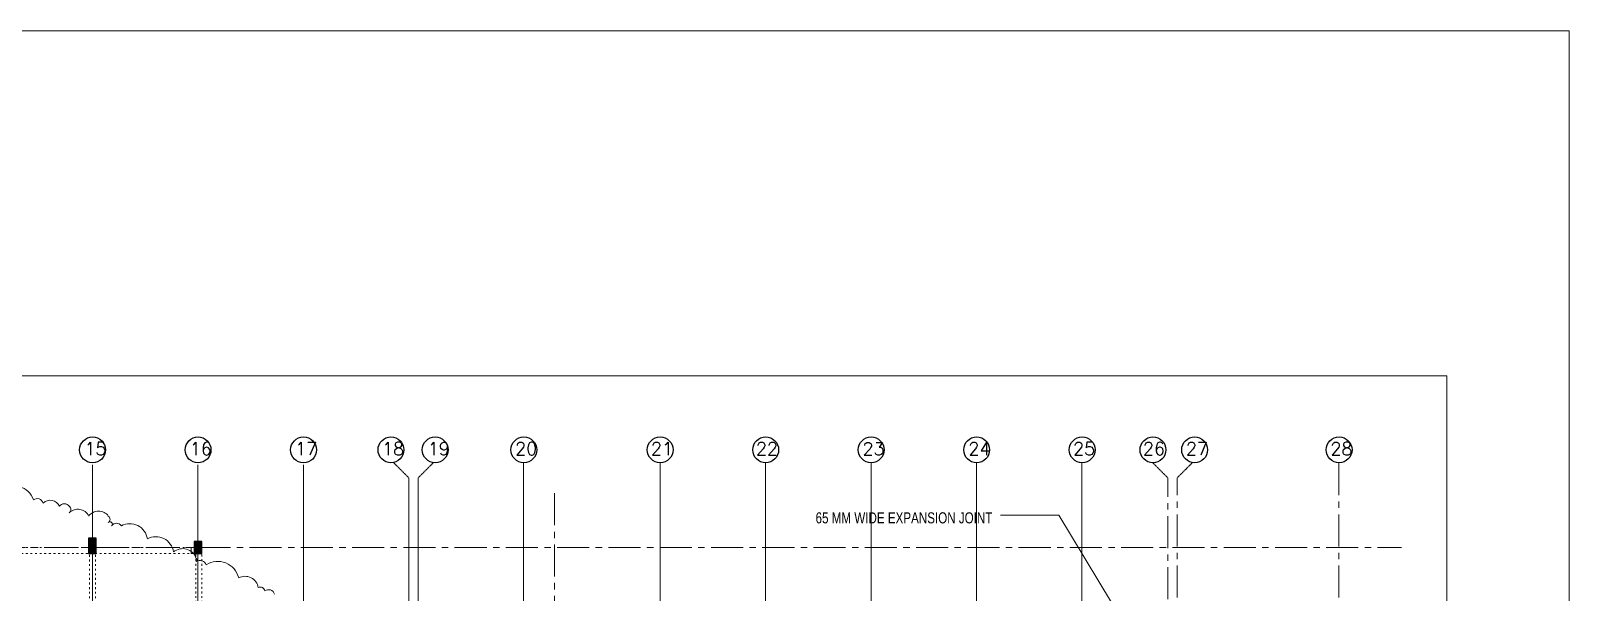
# Model space of a CAD drawing. Header units: inches. Extents: x 719368 to 6315912, y -2624014 to 446967.
# Drawn here: x 5497823 to 5557836, y -2091012 to -2069088 of the extents above; entities that cross this region are included whole.
import ezdxf

# ---------------------------------------------------------------- set-up
doc = ezdxf.new("R2010")
doc.units = ezdxf.units.IN
doc.header["$LTSCALE"] = 20
doc.header["$MEASUREMENT"] = 0
for name, pattern in [('ACAD_ISO03W100', [30, 12, -18]), ('CENTER', [2, 1.25, -0.25, 0.25, -0.25]), ('CENTER2', [1.125, 0.75, -0.125, 0.125, -0.125])]:
    doc.linetypes.add(name, pattern=pattern)
doc.layers.get('0').update_dxf_attribs({"color": 51, "lineweight": 30})
for name, color, linetype, lineweight in [('COLUMN', 2, 'Continuous', 25), ('DIM', 7, 'Continuous', 13), ('GRID', 202, 'CENTER', 5), ('HIDDEN', 181, 'ACAD_ISO03W100', 18), ('STAIR', 4, 'Continuous', 25), ('Text', 7, 'Continuous', 15), ('WALL', 1, 'Continuous', 18)]:
    doc.layers.add(name, color=color, linetype=linetype, lineweight=lineweight)
doc.layers.add('grid text', color=140, linetype='Continuous')
doc.styles.add('BOLD', font='arial.ttf')
doc.styles.add('DIM SUMBI', font='arial.ttf')
doc.styles.add('Tabrej', font='romans.shx')
doc.dimstyles.new('Copy of S3', dxfattribs={"dimtxt": 200, "dimasz": 150, "dimexe": 5, "dimexo": 5, "dimgap": 50, "dimtad": 1, "dimjust": 1, "dimdec": 0, "dimzin": 3, "dimdsep": 46, "dimtxsty": 'BOLD', "dimblk1": 'OBLIQUE', "dimblk2": 'OBLIQUE', "dimsah": 1, "dimcen": 0.0625, "dimdle": 5, "dimclrd": 230, "dimclre": 251, "dimclrt": 2, "dimadec": 0, "dimazin": 0, "dimtfac": 1, "dimtdec": 0, "dimtix": 1, "dimtofl": 0, "dimtmove": 2, "dimatfit": 3, "dimfxl": 3, "dimtolj": 1, "dimtzin": 2, "dimlwd": -1, "dimlwe": -1, "dimarcsym": 0})

# ---------------------------------------------------------------- blocks, each defined once
blk = doc.blocks.new('C2')
at = {"layer": 'COLUMN'}
h = blk.add_hatch(color=7, dxfattribs=at)
h.dxf.hatch_style = 1
h.paths.add_polyline_path([(0.3, 0), (0, 0), (0, -0.6), (0.3, -0.6)])
for p, q in [((0, 0), (0, -0.6)), ((0.3, 0), (0, 0)), ((0.3, -0.6), (0.3, 0)), ((0, -0.6), (0.3, -0.6))]:
    blk.add_line(p, q, dxfattribs=at)
blk = doc.blocks.new('CU')
at = {"layer": 'WALL', "linetype": 'CENTER2'}
h = blk.add_hatch(color=256, dxfattribs=at)
h.dxf.hatch_style = 1
h.paths.add_polyline_path([(0, 0.035), (0, -0.265), (0.46, -0.265), (0.46, 0.035)])
at = {"layer": 'COLUMN', "linetype": 'CENTER2'}
blk.add_lwpolyline([(0, 0.035), (0, -0.265), (0.46, -0.265), (0.46, 0.035), (0, 0.035)], dxfattribs=at)
blk = doc.blocks.new('_Oblique')
at = {"layer": 'STAIR', "color": 0, "lineweight": -2}
blk.add_line((-0.5, -0.5), (0.5, 0.5), dxfattribs=at)

msp = doc.modelspace()

# ---------------------------------------------------------------- linework, layer by layer
at = {"layer": 'DIM'}
for points in [[(5424872.2914, -2069087.5328), (5557835.631, -2069087.5328), (5557835.631, -2255131.986), (5424872.2914, -2255131.986)], [(5553055.3852, -2167590.5634), (5432049.132, -2167590.5634), (5432049.132, -2082559.4872), (5553055.3852, -2082559.4872)]]:
    msp.add_lwpolyline(points, close=True, dxfattribs=at)
msp.add_lwpolyline([(5496652.5372, -2087021.9773, -0.52056705), (5497923.9529, -2087402.9878, -0.52056705), (5498305.3709, -2087529.987, -0.52056705), (5498941.0788, -2087656.9927, -0.52056705), (5499322.4968, -2087656.9927, -0.52056705), (5499322.4968, -2087911.0039, -0.52056705), (5500085.3496, -2088038.0032, -0.52056705), (5500848.2023, -2088038.0032, -0.52056705), (5500848.2023, -2088292.0144, -0.52056705), (5500975.3472, -2088292.0144, -0.52056705), (5500975.3472, -2088419.0201, -0.52056705), (5501356.7653, -2088419.0201, -0.52056705), (5502373.9079, -2088927.0298, -0.52056705), (5503391.0337, -2089435.0459, -0.52056705), (5504281.0314, -2089689.0572, -0.52056705), (5504281.0314, -2089816.0628, -0.52056705), (5504662.4494, -2089943.062, -0.52056705), (5505933.8651, -2090451.0782, -0.52056705), (5506696.7179, -2090832.0887, -0.52056705), (5506951.0077, -2090959.0943, -0.52056705), (5507332.4257, -2091086.0999, -0.52056705)], format="xyb", dxfattribs=at)
at = {"layer": 'GRID', "ltscale": 50}
for p, q in [((5500226.5858, -2129286.9875), (5500226.5858, -2085956.4181)), ((5504341.5858, -2129286.9875), (5504341.5858, -2085956.4181)), ((5508456.5858, -2129286.9875), (5508456.5858, -2085956.4181)), ((5517049.0858, -2103219.7943), (5517049.0858, -2085956.2691)), ((5522369.0857, -2103219.7943), (5522369.0857, -2085956.2691)), ((5526484.0857, -2103219.7943), (5526484.0857, -2085956.2691)), ((5530599.0857, -2103219.7943), (5530599.0857, -2085956.2691)), ((5534714.0857, -2103219.7943), (5534714.0857, -2085956.2691)), ((5538829.0856, -2103219.7943), (5538829.0856, -2085956.2691)), ((5548851.5856, -2103219.7943), (5548851.5856, -2085956.2691)), ((5512571.5858, -2129286.8385), (5512571.5858, -2086547.6076)), ((5512934.0858, -2129286.8385), (5512934.0858, -2086547.6076)), ((5512934.0858, -2129286.8385), (5512934.0858, -2086547.6076)), ((5542179.0856, -2129286.8385), (5542179.0856, -2086547.6076)), ((5542541.5856, -2103219.7943), (5542541.5856, -2086547.6076)), ((5508456.5858, -2087148.5707), (5508456.5858, -2126935.9243)), ((5512571.5858, -2087148.5707), (5512571.5858, -2126935.9243)), ((5512934.0858, -2087148.5707), (5512934.0858, -2126935.9243)), ((5517049.0858, -2087148.5707), (5517049.0858, -2126935.9243)), ((5518254.0858, -2087148.5707), (5518254.0858, -2126935.9243)), ((5522369.0857, -2087148.5707), (5522369.0857, -2126935.9243)), ((5526484.0857, -2087148.5707), (5526484.0857, -2126935.9243)), ((5530599.0857, -2087148.5707), (5530599.0857, -2126935.9243)), ((5534714.0857, -2087148.5707), (5534714.0857, -2126935.9243)), ((5436358.4024, -2089265.4344), (5551291.0154, -2089265.4344))]:
    msp.add_line(p, q, dxfattribs=at)
at = {"layer": 'GRID', "color": 190, "ltscale": 3}
for p, q in [((5511980.2825, -2085956.3043), (5512571.5858, -2086547.6076)), ((5513525.3891, -2085956.3043), (5512934.0858, -2086547.6076)), ((5541587.7823, -2085956.3043), (5542179.0856, -2086547.6076))]:
    msp.add_line(p, q, dxfattribs=at)
at = {"layer": 'GRID', "ltscale": 3}
msp.add_line((5543132.889, -2085956.3043), (5542541.5856, -2086547.6076), dxfattribs=at)
at = {"layer": 'GRID', "ltscale": 0.05}
for p, q in [((5500226.5858, -2087148.5707), (5500226.5858, -2126935.9243)), ((5504341.5858, -2087148.5707), (5504341.5858, -2126935.9243)), ((5538829.0856, -2087148.5707), (5538829.0856, -2126935.9243))]:
    msp.add_line(p, q, dxfattribs=at)
at = {"layer": 'grid text', "color": 190}
for centre in [(5500233.3941, -2085452.8578), (5504348.3942, -2085452.8578), (5508463.3941, -2085452.8578), (5511873.0158, -2085452.7087), (5513598.1336, -2085452.7087), (5541598.2014, -2085452.7087)]:
    msp.add_circle(centre, 503.6064, dxfattribs=at)
at = {"layer": 'grid text'}
for centre in [(5517055.8941, -2085452.7087), (5522375.894, -2085452.7087), (5526490.894, -2085452.7087), (5530605.894, -2085452.7087), (5534720.894, -2085452.7087), (5538835.894, -2085452.7087), (5543223.5788, -2085452.7087), (5548858.394, -2085452.7087)]:
    msp.add_circle(centre, 503.6064, dxfattribs=at)
at = {"layer": 'HIDDEN', "linetype": 'ACAD_ISO03W100', "ltscale": 0.3}
for p, q in [((5500111.5858, -2095565.4344), (5500111.5858, -2088895.4344)), ((5500341.5858, -2095565.4344), (5500341.5858, -2088895.4344)), ((5487731.5858, -2089265.4344), (5504491.5858, -2089265.4344)), ((5487731.5858, -2089495.4344), (5504491.5858, -2089495.4344)), ((5504261.5858, -2095195.4797), (5504261.5858, -2089495.4344)), ((5504491.5858, -2095195.4797), (5504491.5858, -2089495.4344))]:
    msp.add_line(p, q, dxfattribs=at)
at = {"layer": 'WALL'}
msp.add_lwpolyline([(5504191.5858, -2089265.4344), (5504191.5858, -2089495.4344), (5504076.5858, -2089495.4344), (5504076.5858, -2089265.4344), (5504191.5858, -2089265.4344)], dxfattribs=at)

# ---------------------------------------------------------------- block references
at = {"color": 5, "xscale": 1000, "yscale": 1000, "zscale": 1000}
msp.add_blockref('C2', (5500076.5858, -2088895.4344), dxfattribs=at)
at = {"linetype": 'CENTER2', "xscale": 1000, "yscale": 1000, "zscale": 1000, "rotation": 270}
msp.add_blockref('CU', (5504456.5858, -2089035.4344), dxfattribs=at)

# ---------------------------------------------------------------- texts
at = {"layer": 'grid text', "color": 190, "char_height": 500, "attachment_point": 1, "style": 'Tabrej'}
for s, insert in [('15', (5499918.1588, -2085156.5764)), ('16', (5504030.0466, -2085156.5764)), ('17', (5508133.0643, -2085156.5764)), ('18', (5511527.4335, -2085156.4273)), ('19', (5513307.4688, -2085156.4273)), ('26', (5541208.7332, -2085156.4273))]:
    msp.add_mtext_dynamic_manual_height_columns(s, width=0.5, gutter_width=24, heights=[0], dxfattribs=dict(at, insert=insert))
at = {"layer": 'grid text', "char_height": 500, "attachment_point": 1, "style": 'Tabrej'}
for s, insert in [('20', (5516719.4335, -2085156.4273)), ('21', (5522016.4127, -2085156.4273)), ('22', (5526113.0247, -2085156.4273)), ('23', (5530270.6357, -2085161.9773)), ('24', (5534397.4117, -2085156.4273)), ('25', (5538483.5927, -2085156.4273)), ('27', (5542885.7403, -2085156.4273)), ('28', (5548520.5555, -2085156.4273))]:
    msp.add_mtext_dynamic_manual_height_columns(s, width=0.5, gutter_width=24, heights=[0], dxfattribs=dict(at, insert=insert))
at = {"layer": 'Text', "style": 'DIM SUMBI', "width": 0.75}
msp.add_text('65 MM WIDE EXPANSION JOINT', height=432.432, dxfattribs=at).set_placement((5528437.1695, -2088322.4948))

# ---------------------------------------------------------------- leaders
at = {"layer": 'DIM'}
msp.add_leader([(5542329.0856, -2095316.3693), (5537929.3071, -2087999.2279), (5535649.9404, -2087999.2279)], dimstyle='Copy of S3', override={"dimasz": 450, "dimtad": 0, "dimfxlon": 1}, dxfattribs=at)

doc.saveas('drawing.dxf')
